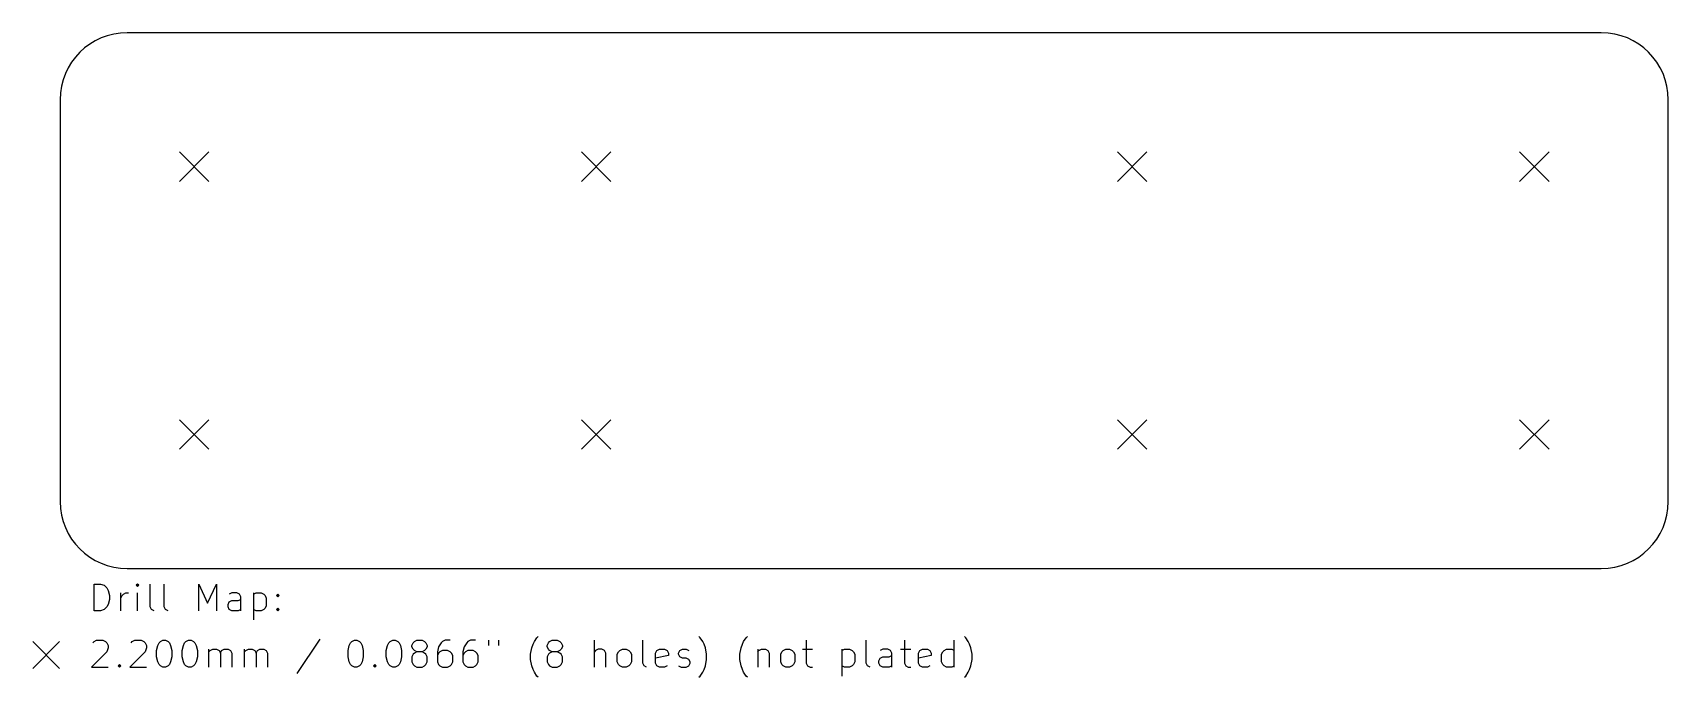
# Model space of a CAD drawing. Extents: x 83 to 205, y -103 to -55.
import ezdxf

# ---------------------------------------------------------------- set-up
doc = ezdxf.new("R2010")
doc.units = 0
doc.layers.add('BLACK', color=7, linetype='CONTINUOUS')

msp = doc.modelspace()

# ---------------------------------------------------------------- linework, layer by layer
at = {"layer": 'BLACK', "linetype": 'CONTINUOUS'}
for p, q in [((200, -55), (90, -55)), ((85, -60), (85, -90)), ((205, -90), (205, -60)), ((93.9, -63.9), (96.1, -66.1)), ((96.1, -63.9), (93.9, -66.1)), ((123.9, -63.9), (126.1, -66.1)), ((126.1, -63.9), (123.9, -66.1)), ((163.9, -63.9), (166.1, -66.1)), ((166.1, -63.9), (163.9, -66.1)), ((193.9, -63.9), (196.1, -66.1)), ((196.1, -63.9), (193.9, -66.1)), ((93.9, -83.9), (96.1, -86.1)), ((96.1, -83.9), (93.9, -86.1)), ((123.9, -83.9), (126.1, -86.1)), ((126.1, -83.9), (123.9, -86.1)), ((163.9, -83.9), (166.1, -86.1)), ((166.1, -83.9), (163.9, -86.1)), ((193.9, -83.9), (196.1, -86.1)), ((196.1, -83.9), (193.9, -86.1)), ((90, -95), (200, -95)), ((87.5262, -98.1548), (87.5262, -96.1548)), ((87.5262, -96.1548), (88.0024, -96.1548)), ((88.0024, -96.1548), (88.2881, -96.25)), ((88.2881, -96.25), (88.4786, -96.4405)), ((90.7643, -96.1548), (90.669, -96.25)), ((90.669, -96.25), (90.7643, -96.3452)), ((90.8595, -96.25), (90.7643, -96.1548)), ((90.7643, -96.1548), (90.7643, -96.3452)), ((90.7643, -96.3452), (90.8595, -96.25)), ((91.7167, -97.869), (91.7167, -96.1548)), ((92.7643, -97.869), (92.7643, -96.1548)), ((95.3357, -98.1548), (95.3357, -96.1548)), ((95.3357, -96.1548), (96.0024, -97.5833)), ((96.0024, -97.5833), (96.669, -96.1548)), ((96.669, -96.1548), (96.669, -98.1548)), ((88.4786, -96.4405), (88.5738, -96.631)), ((88.5738, -96.631), (88.669, -97.0119)), ((88.669, -97.2976), (88.5738, -97.6786)), ((88.669, -97.0119), (88.669, -97.2976)), ((89.5262, -98.1548), (89.5262, -96.8214)), ((89.5262, -97.2024), (89.6214, -97.0119)), ((89.6214, -97.0119), (89.7167, -96.9167)), ((89.7167, -96.9167), (89.9071, -96.8214)), ((89.9071, -96.8214), (90.0976, -96.8214)), ((90.7643, -98.1548), (90.7643, -96.8214)), ((97.5262, -97.6786), (97.6214, -97.4881)), ((97.8119, -96.8214), (97.6214, -96.9167)), ((97.6214, -97.4881), (97.8119, -97.3929)), ((98.1929, -96.8214), (97.8119, -96.8214)), ((97.8119, -97.3929), (98.2881, -97.3929)), ((98.3833, -96.9167), (98.1929, -96.8214)), ((98.2881, -97.3929), (98.4786, -97.2976)), ((98.4786, -97.1071), (98.3833, -96.9167)), ((98.4786, -98.1548), (98.4786, -97.1071)), ((99.431, -96.8214), (99.431, -98.8214)), ((99.431, -96.9167), (99.6214, -96.8214)), ((99.6214, -96.8214), (100.002, -96.8214)), ((100.002, -96.8214), (100.193, -96.9167)), ((100.193, -96.9167), (100.288, -97.0119)), ((100.288, -97.0119), (100.383, -97.2024)), ((100.383, -97.2024), (100.383, -97.7738)), ((101.145, -97.0119), (101.24, -96.9167)), ((101.24, -97.1071), (101.145, -97.0119)), ((101.24, -96.9167), (101.336, -97.0119)), ((101.24, -96.9167), (101.24, -97.1071)), ((101.336, -97.0119), (101.24, -97.1071)), ((88.0024, -98.1548), (87.5262, -98.1548)), ((88.2881, -98.0595), (88.0024, -98.1548)), ((88.4786, -97.869), (88.2881, -98.0595)), ((88.5738, -97.6786), (88.4786, -97.869)), ((91.8119, -98.0595), (91.7167, -97.869)), ((92.0024, -98.1548), (91.8119, -98.0595)), ((92.8595, -98.0595), (92.7643, -97.869)), ((93.05, -98.1548), (92.8595, -98.0595)), ((97.5262, -97.869), (97.5262, -97.6786)), ((97.6214, -98.0595), (97.5262, -97.869)), ((97.8119, -98.1548), (97.6214, -98.0595)), ((98.2881, -98.1548), (97.8119, -98.1548)), ((98.4786, -98.0595), (98.2881, -98.1548)), ((99.6214, -98.1548), (99.431, -98.0595)), ((100.002, -98.1548), (99.6214, -98.1548)), ((100.193, -98.0595), (100.002, -98.1548)), ((100.288, -97.9643), (100.193, -98.0595)), ((100.383, -97.7738), (100.288, -97.9643)), ((101.145, -98.0595), (101.24, -97.9643)), ((101.24, -98.1548), (101.145, -98.0595)), ((101.24, -97.9643), (101.336, -98.0595)), ((101.24, -97.9643), (101.24, -98.1548)), ((101.336, -98.0595), (101.24, -98.1548)), ((120.574, -100.164), (120.669, -100.069)), ((132.764, -100.164), (132.669, -100.069)), ((136.193, -100.164), (136.288, -100.069)), ((152.574, -100.164), (152.479, -100.069)), ((82.95, -100.45), (84.95, -102.45)), ((84.95, -100.45), (82.95, -102.45)), ((88.4786, -101.212), (87.3357, -102.355)), ((87.431, -100.545), (87.5262, -100.45)), ((87.5262, -100.45), (87.7167, -100.355)), ((87.7167, -100.355), (88.1929, -100.355)), ((88.1929, -100.355), (88.3833, -100.45)), ((88.3833, -100.45), (88.4786, -100.545)), ((88.4786, -100.545), (88.5738, -100.736)), ((88.5738, -100.926), (88.4786, -101.212)), ((88.5738, -100.736), (88.5738, -100.926)), ((91.3357, -101.212), (90.1929, -102.355)), ((90.2881, -100.545), (90.3833, -100.45)), ((90.3833, -100.45), (90.5738, -100.355)), ((90.5738, -100.355), (91.05, -100.355)), ((91.05, -100.355), (91.2405, -100.45)), ((91.2405, -100.45), (91.3357, -100.545)), ((91.3357, -100.545), (91.431, -100.736)), ((91.431, -100.926), (91.3357, -101.212)), ((91.431, -100.736), (91.431, -100.926)), ((92.1929, -101.117), (92.2881, -100.736)), ((92.1929, -101.593), (92.1929, -101.117)), ((92.2881, -100.736), (92.3833, -100.545)), ((92.3833, -100.545), (92.4786, -100.45)), ((92.4786, -100.45), (92.669, -100.355)), ((92.669, -100.355), (92.8595, -100.355)), ((92.8595, -100.355), (93.05, -100.45)), ((93.05, -100.45), (93.1452, -100.545)), ((93.1452, -100.545), (93.2405, -100.736)), ((93.2405, -100.736), (93.3357, -101.117)), ((93.3357, -101.117), (93.3357, -101.593)), ((94.0976, -101.117), (94.1929, -100.736)), ((94.0976, -101.593), (94.0976, -101.117)), ((94.1929, -100.736), (94.2881, -100.545)), ((94.2881, -100.545), (94.3833, -100.45)), ((94.3833, -100.45), (94.5738, -100.355)), ((94.5738, -100.355), (94.7643, -100.355)), ((94.7643, -100.355), (94.9548, -100.45)), ((94.9548, -100.45), (95.05, -100.545)), ((95.05, -100.545), (95.1452, -100.736)), ((95.1452, -100.736), (95.2405, -101.117)), ((95.2405, -101.117), (95.2405, -101.593)), ((96.0976, -102.355), (96.0976, -101.021)), ((96.0976, -101.212), (96.1929, -101.117)), ((96.1929, -101.117), (96.3833, -101.021)), ((96.3833, -101.021), (96.669, -101.021)), ((96.669, -101.021), (96.8595, -101.117)), ((96.8595, -101.117), (96.9548, -101.307)), ((96.9548, -101.307), (97.05, -101.117)), ((97.05, -101.117), (97.2405, -101.021)), ((97.2405, -101.021), (97.5262, -101.021)), ((97.5262, -101.021), (97.7167, -101.117)), ((97.7167, -101.117), (97.8119, -101.307)), ((98.7643, -102.355), (98.7643, -101.021)), ((98.7643, -101.212), (98.8595, -101.117)), ((98.8595, -101.117), (99.05, -101.021)), ((99.05, -101.021), (99.3357, -101.021)), ((99.3357, -101.021), (99.5262, -101.117)), ((99.5262, -101.117), (99.6214, -101.307)), ((99.6214, -101.307), (99.7167, -101.117)), ((99.7167, -101.117), (99.9071, -101.021)), ((99.9071, -101.021), (100.193, -101.021)), ((100.193, -101.021), (100.383, -101.117)), ((100.383, -101.117), (100.479, -101.307)), ((104.383, -100.26), (102.669, -102.831)), ((106.479, -101.117), (106.574, -100.736)), ((106.479, -101.593), (106.479, -101.117)), ((106.574, -100.736), (106.669, -100.545)), ((106.669, -100.545), (106.764, -100.45)), ((106.764, -100.45), (106.955, -100.355)), ((106.955, -100.355), (107.145, -100.355)), ((107.145, -100.355), (107.336, -100.45)), ((107.336, -100.45), (107.431, -100.545)), ((107.431, -100.545), (107.526, -100.736)), ((107.526, -100.736), (107.621, -101.117)), ((107.621, -101.117), (107.621, -101.593)), ((109.336, -101.117), (109.431, -100.736)), ((109.336, -101.593), (109.336, -101.117)), ((109.431, -100.736), (109.526, -100.545)), ((109.526, -100.545), (109.621, -100.45)), ((109.621, -100.45), (109.812, -100.355)), ((109.812, -100.355), (110.002, -100.355)), ((110.002, -100.355), (110.193, -100.45)), ((110.193, -100.45), (110.288, -100.545)), ((110.288, -100.545), (110.383, -100.736)), ((110.383, -100.736), (110.479, -101.117)), ((110.479, -101.117), (110.479, -101.593)), ((111.24, -100.736), (111.336, -100.545)), ((111.24, -100.831), (111.24, -100.736)), ((111.336, -101.021), (111.24, -100.831)), ((111.336, -100.545), (111.431, -100.45)), ((111.431, -101.117), (111.336, -101.021)), ((111.431, -100.45), (111.621, -100.355)), ((111.621, -101.212), (111.431, -101.117)), ((111.621, -101.212), (111.431, -101.307)), ((111.621, -100.355), (112.002, -100.355)), ((112.002, -101.212), (111.621, -101.212)), ((112.002, -100.355), (112.193, -100.45)), ((112.193, -101.117), (112.002, -101.212)), ((112.193, -101.307), (112.002, -101.212)), ((112.193, -100.45), (112.288, -100.545)), ((112.288, -101.021), (112.193, -101.117)), ((112.288, -100.545), (112.383, -100.736)), ((112.383, -100.831), (112.288, -101.021)), ((112.383, -100.736), (112.383, -100.831)), ((113.24, -100.831), (113.145, -101.212)), ((113.145, -101.212), (113.145, -101.974)), ((113.431, -100.545), (113.24, -100.831)), ((113.336, -101.212), (113.24, -101.307)), ((113.526, -101.117), (113.336, -101.212)), ((113.526, -100.45), (113.431, -100.545)), ((113.717, -100.355), (113.526, -100.45)), ((113.907, -101.117), (113.526, -101.117)), ((114.098, -100.355), (113.717, -100.355)), ((114.098, -101.212), (113.907, -101.117)), ((114.193, -101.307), (114.098, -101.212)), ((115.145, -100.831), (115.05, -101.212)), ((115.05, -101.212), (115.05, -101.974)), ((115.336, -100.545), (115.145, -100.831)), ((115.24, -101.212), (115.145, -101.307)), ((115.431, -101.117), (115.24, -101.212)), ((115.431, -100.45), (115.336, -100.545)), ((115.621, -100.355), (115.431, -100.45)), ((115.812, -101.117), (115.431, -101.117)), ((116.002, -100.355), (115.621, -100.355)), ((116.002, -101.212), (115.812, -101.117)), ((116.098, -101.307), (116.002, -101.212)), ((116.955, -100.355), (116.955, -100.736)), ((117.717, -100.355), (117.717, -100.736)), ((120.098, -101.402), (120.193, -100.926)), ((120.193, -100.926), (120.288, -100.64)), ((120.288, -100.64), (120.383, -100.45)), ((120.383, -100.45), (120.574, -100.164)), ((121.336, -100.736), (121.431, -100.545)), ((121.336, -100.831), (121.336, -100.736)), ((121.431, -101.021), (121.336, -100.831)), ((121.431, -100.545), (121.526, -100.45)), ((121.526, -101.117), (121.431, -101.021)), ((121.526, -100.45), (121.717, -100.355)), ((121.717, -101.212), (121.526, -101.117)), ((121.717, -101.212), (121.526, -101.307)), ((121.717, -100.355), (122.098, -100.355)), ((122.098, -101.212), (121.717, -101.212)), ((122.098, -100.355), (122.288, -100.45)), ((122.288, -101.117), (122.098, -101.212)), ((122.288, -101.307), (122.098, -101.212)), ((122.288, -100.45), (122.383, -100.545)), ((122.383, -101.021), (122.288, -101.117)), ((122.383, -100.545), (122.479, -100.736)), ((122.479, -100.831), (122.383, -101.021)), ((122.479, -100.736), (122.479, -100.831)), ((124.86, -102.355), (124.86, -100.355)), ((124.955, -101.117), (124.86, -101.212)), ((125.145, -101.021), (124.955, -101.117)), ((125.431, -101.021), (125.145, -101.021)), ((125.621, -101.117), (125.431, -101.021)), ((125.717, -101.307), (125.621, -101.117)), ((126.574, -101.402), (126.669, -101.212)), ((126.669, -101.212), (126.764, -101.117)), ((126.764, -101.117), (126.955, -101.021)), ((126.955, -101.021), (127.24, -101.021)), ((127.24, -101.021), (127.431, -101.117)), ((127.431, -101.117), (127.526, -101.212)), ((127.526, -101.212), (127.621, -101.402)), ((128.479, -102.069), (128.479, -100.355)), ((129.431, -101.307), (129.526, -101.117)), ((129.526, -101.117), (129.717, -101.021)), ((129.717, -101.021), (130.098, -101.021)), ((130.098, -101.021), (130.288, -101.117)), ((130.288, -101.117), (130.383, -101.307)), ((131.145, -101.307), (131.24, -101.117)), ((131.24, -101.117), (131.431, -101.021)), ((131.431, -101.021), (131.717, -101.021)), ((131.717, -101.021), (131.907, -101.117)), ((132.955, -100.45), (132.764, -100.164)), ((133.05, -100.64), (132.955, -100.45)), ((133.145, -100.926), (133.05, -100.64)), ((133.24, -101.402), (133.145, -100.926)), ((135.717, -101.402), (135.812, -100.926)), ((135.812, -100.926), (135.907, -100.64)), ((135.907, -100.64), (136.002, -100.45)), ((136.002, -100.45), (136.193, -100.164)), ((137.05, -101.021), (137.05, -102.355)), ((137.05, -101.212), (137.145, -101.117)), ((137.145, -101.117), (137.336, -101.021)), ((137.336, -101.021), (137.621, -101.021)), ((137.621, -101.021), (137.812, -101.117)), ((137.812, -101.117), (137.907, -101.307)), ((138.764, -101.402), (138.86, -101.212)), ((138.86, -101.212), (138.955, -101.117)), ((138.955, -101.117), (139.145, -101.021)), ((139.145, -101.021), (139.431, -101.021)), ((139.431, -101.021), (139.621, -101.117)), ((139.621, -101.117), (139.717, -101.212)), ((139.717, -101.212), (139.812, -101.402)), ((140.383, -101.021), (141.145, -101.021)), ((140.669, -100.355), (140.669, -102.069)), ((143.336, -101.021), (143.336, -103.021)), ((143.336, -101.117), (143.526, -101.021)), ((143.526, -101.021), (143.907, -101.021)), ((143.907, -101.021), (144.098, -101.117)), ((144.098, -101.117), (144.193, -101.212)), ((144.193, -101.212), (144.288, -101.402)), ((145.145, -102.069), (145.145, -100.355)), ((146.383, -101.021), (146.193, -101.117)), ((146.764, -101.021), (146.383, -101.021)), ((146.955, -101.117), (146.764, -101.021)), ((147.05, -101.307), (146.955, -101.117)), ((147.717, -101.021), (148.479, -101.021)), ((148.002, -100.355), (148.002, -102.069)), ((149.05, -101.307), (149.145, -101.117)), ((149.145, -101.117), (149.336, -101.021)), ((149.336, -101.021), (149.717, -101.021)), ((149.717, -101.021), (149.907, -101.117)), ((149.907, -101.117), (150.002, -101.307)), ((150.764, -101.402), (150.86, -101.212)), ((150.86, -101.212), (150.955, -101.117)), ((150.955, -101.117), (151.145, -101.021)), ((151.145, -101.021), (151.526, -101.021)), ((151.526, -101.021), (151.717, -101.117)), ((151.717, -102.355), (151.717, -100.355)), ((152.764, -100.45), (152.574, -100.164)), ((152.86, -100.64), (152.764, -100.45)), ((152.955, -100.926), (152.86, -100.64)), ((153.05, -101.402), (152.955, -100.926)), ((87.3357, -102.355), (88.5738, -102.355)), ((89.3357, -102.26), (89.431, -102.164)), ((89.431, -102.355), (89.3357, -102.26)), ((89.431, -102.164), (89.5262, -102.26)), ((89.431, -102.164), (89.431, -102.355)), ((89.5262, -102.26), (89.431, -102.355)), ((90.1929, -102.355), (91.431, -102.355)), ((92.2881, -101.974), (92.1929, -101.593)), ((92.3833, -102.164), (92.2881, -101.974)), ((92.4786, -102.26), (92.3833, -102.164)), ((92.669, -102.355), (92.4786, -102.26)), ((92.8595, -102.355), (92.669, -102.355)), ((93.05, -102.26), (92.8595, -102.355)), ((93.1452, -102.164), (93.05, -102.26)), ((93.2405, -101.974), (93.1452, -102.164)), ((93.3357, -101.593), (93.2405, -101.974)), ((94.1929, -101.974), (94.0976, -101.593)), ((94.2881, -102.164), (94.1929, -101.974)), ((94.3833, -102.26), (94.2881, -102.164)), ((94.5738, -102.355), (94.3833, -102.26)), ((94.7643, -102.355), (94.5738, -102.355)), ((94.9548, -102.26), (94.7643, -102.355)), ((95.05, -102.164), (94.9548, -102.26)), ((95.1452, -101.974), (95.05, -102.164)), ((95.2405, -101.593), (95.1452, -101.974)), ((96.9548, -101.307), (96.9548, -102.355)), ((97.8119, -101.307), (97.8119, -102.355)), ((99.6214, -101.307), (99.6214, -102.355)), ((100.479, -101.307), (100.479, -102.355)), ((106.574, -101.974), (106.479, -101.593)), ((106.669, -102.164), (106.574, -101.974)), ((106.764, -102.26), (106.669, -102.164)), ((106.955, -102.355), (106.764, -102.26)), ((107.145, -102.355), (106.955, -102.355)), ((107.336, -102.26), (107.145, -102.355)), ((107.431, -102.164), (107.336, -102.26)), ((107.526, -101.974), (107.431, -102.164)), ((107.621, -101.593), (107.526, -101.974)), ((108.383, -102.26), (108.479, -102.164)), ((108.479, -102.355), (108.383, -102.26)), ((108.479, -102.164), (108.574, -102.26)), ((108.479, -102.164), (108.479, -102.355)), ((108.574, -102.26), (108.479, -102.355)), ((109.431, -101.974), (109.336, -101.593)), ((109.526, -102.164), (109.431, -101.974)), ((109.621, -102.26), (109.526, -102.164)), ((109.812, -102.355), (109.621, -102.26)), ((110.002, -102.355), (109.812, -102.355)), ((110.193, -102.26), (110.002, -102.355)), ((110.288, -102.164), (110.193, -102.26)), ((110.383, -101.974), (110.288, -102.164)), ((110.479, -101.593), (110.383, -101.974)), ((111.336, -101.402), (111.24, -101.593)), ((111.24, -101.593), (111.24, -101.974)), ((111.24, -101.974), (111.336, -102.164)), ((111.431, -101.307), (111.336, -101.402)), ((111.336, -102.164), (111.431, -102.26)), ((111.431, -102.26), (111.621, -102.355)), ((111.621, -102.355), (112.002, -102.355)), ((112.002, -102.355), (112.193, -102.26)), ((112.288, -101.402), (112.193, -101.307)), ((112.193, -102.26), (112.288, -102.164)), ((112.383, -101.593), (112.288, -101.402)), ((112.288, -102.164), (112.383, -101.974)), ((112.383, -101.974), (112.383, -101.593)), ((113.24, -101.307), (113.145, -101.498)), ((113.145, -101.974), (113.24, -102.164)), ((113.24, -102.164), (113.336, -102.26)), ((113.336, -102.26), (113.526, -102.355)), ((113.526, -102.355), (113.907, -102.355)), ((113.907, -102.355), (114.098, -102.26)), ((114.098, -102.26), (114.193, -102.164)), ((114.288, -101.498), (114.193, -101.307)), ((114.193, -102.164), (114.288, -101.974)), ((114.288, -101.974), (114.288, -101.498)), ((115.145, -101.307), (115.05, -101.498)), ((115.05, -101.974), (115.145, -102.164)), ((115.145, -102.164), (115.24, -102.26)), ((115.24, -102.26), (115.431, -102.355)), ((115.431, -102.355), (115.812, -102.355)), ((115.812, -102.355), (116.002, -102.26)), ((116.002, -102.26), (116.098, -102.164)), ((116.193, -101.498), (116.098, -101.307)), ((116.098, -102.164), (116.193, -101.974)), ((116.193, -101.974), (116.193, -101.498)), ((120.098, -101.783), (120.098, -101.402)), ((120.193, -102.26), (120.098, -101.783)), ((120.288, -102.545), (120.193, -102.26)), ((121.431, -101.402), (121.336, -101.593)), ((121.336, -101.593), (121.336, -101.974)), ((121.336, -101.974), (121.431, -102.164)), ((121.526, -101.307), (121.431, -101.402)), ((121.431, -102.164), (121.526, -102.26)), ((121.526, -102.26), (121.717, -102.355)), ((121.717, -102.355), (122.098, -102.355)), ((122.098, -102.355), (122.288, -102.26)), ((122.383, -101.402), (122.288, -101.307)), ((122.288, -102.26), (122.383, -102.164)), ((122.479, -101.593), (122.383, -101.402)), ((122.383, -102.164), (122.479, -101.974)), ((122.479, -101.974), (122.479, -101.593)), ((125.717, -102.355), (125.717, -101.307)), ((126.574, -101.974), (126.574, -101.402)), ((126.669, -102.164), (126.574, -101.974)), ((126.764, -102.26), (126.669, -102.164)), ((126.955, -102.355), (126.764, -102.26)), ((127.24, -102.355), (126.955, -102.355)), ((127.431, -102.26), (127.24, -102.355)), ((127.526, -102.164), (127.431, -102.26)), ((127.621, -101.974), (127.526, -102.164)), ((127.621, -101.402), (127.621, -101.974)), ((128.574, -102.26), (128.479, -102.069)), ((128.764, -102.355), (128.574, -102.26)), ((129.431, -102.069), (129.431, -101.307)), ((130.383, -101.498), (129.431, -101.688)), ((129.526, -102.26), (129.431, -102.069)), ((129.717, -102.355), (129.526, -102.26)), ((130.098, -102.355), (129.717, -102.355)), ((130.288, -102.26), (130.098, -102.355)), ((130.383, -101.307), (130.383, -101.498)), ((131.145, -101.402), (131.145, -101.307)), ((131.24, -101.593), (131.145, -101.402)), ((131.145, -102.26), (131.336, -102.355)), ((131.431, -101.688), (131.24, -101.593)), ((131.336, -102.355), (131.717, -102.355)), ((131.717, -101.688), (131.431, -101.688)), ((131.907, -101.783), (131.717, -101.688)), ((131.717, -102.355), (131.907, -102.26)), ((132.002, -101.974), (131.907, -101.783)), ((131.907, -102.26), (132.002, -102.069)), ((132.002, -102.069), (132.002, -101.974)), ((133.05, -102.545), (133.145, -102.26)), ((133.145, -102.26), (133.24, -101.783)), ((133.24, -101.783), (133.24, -101.402)), ((135.717, -101.783), (135.717, -101.402)), ((135.812, -102.26), (135.717, -101.783)), ((135.907, -102.545), (135.812, -102.26)), ((137.907, -101.307), (137.907, -102.355)), ((138.764, -101.974), (138.764, -101.402)), ((138.86, -102.164), (138.764, -101.974)), ((138.955, -102.26), (138.86, -102.164)), ((139.145, -102.355), (138.955, -102.26)), ((139.431, -102.355), (139.145, -102.355)), ((139.621, -102.26), (139.431, -102.355)), ((139.717, -102.164), (139.621, -102.26)), ((139.812, -101.974), (139.717, -102.164)), ((139.812, -101.402), (139.812, -101.974)), ((140.669, -102.069), (140.764, -102.26)), ((140.764, -102.26), (140.955, -102.355)), ((140.955, -102.355), (141.145, -102.355)), ((143.526, -102.355), (143.336, -102.26)), ((143.907, -102.355), (143.526, -102.355)), ((144.098, -102.26), (143.907, -102.355)), ((144.193, -102.164), (144.098, -102.26)), ((144.288, -101.974), (144.193, -102.164)), ((144.288, -101.402), (144.288, -101.974)), ((145.24, -102.26), (145.145, -102.069)), ((145.431, -102.355), (145.24, -102.26)), ((146.098, -101.879), (146.193, -101.688)), ((146.098, -102.069), (146.098, -101.879)), ((146.193, -102.26), (146.098, -102.069)), ((146.193, -101.688), (146.383, -101.593)), ((146.383, -102.355), (146.193, -102.26)), ((146.383, -101.593), (146.86, -101.593)), ((146.86, -102.355), (146.383, -102.355)), ((146.86, -101.593), (147.05, -101.498)), ((147.05, -102.26), (146.86, -102.355)), ((147.05, -102.355), (147.05, -101.307)), ((148.002, -102.069), (148.098, -102.26)), ((148.098, -102.26), (148.288, -102.355)), ((148.288, -102.355), (148.479, -102.355)), ((149.05, -102.069), (149.05, -101.307)), ((150.002, -101.498), (149.05, -101.688)), ((149.145, -102.26), (149.05, -102.069)), ((149.336, -102.355), (149.145, -102.26)), ((149.717, -102.355), (149.336, -102.355)), ((149.907, -102.26), (149.717, -102.355)), ((150.002, -101.307), (150.002, -101.498)), ((150.764, -101.974), (150.764, -101.402)), ((150.86, -102.164), (150.764, -101.974)), ((150.955, -102.26), (150.86, -102.164)), ((151.145, -102.355), (150.955, -102.26)), ((151.526, -102.355), (151.145, -102.355)), ((151.717, -102.26), (151.526, -102.355)), ((152.86, -102.545), (152.955, -102.26)), ((152.955, -102.26), (153.05, -101.783)), ((153.05, -101.783), (153.05, -101.402)), ((120.383, -102.736), (120.288, -102.545)), ((120.574, -103.021), (120.383, -102.736)), ((120.669, -103.117), (120.574, -103.021)), ((132.669, -103.117), (132.764, -103.021)), ((132.764, -103.021), (132.955, -102.736)), ((132.955, -102.736), (133.05, -102.545)), ((136.002, -102.736), (135.907, -102.545)), ((136.193, -103.021), (136.002, -102.736)), ((136.288, -103.117), (136.193, -103.021)), ((152.479, -103.117), (152.574, -103.021)), ((152.574, -103.021), (152.764, -102.736)), ((152.764, -102.736), (152.86, -102.545))]:
    msp.add_line(p, q, dxfattribs=at)
at = {"layer": 'BLACK'}
for centre, start, end in [((90, -60), 90, 180), ((200, -60), 0, 90), ((90, -90), -180, -90), ((200, -90), -90, 0)]:
    msp.add_arc(centre, 5, start, end, dxfattribs=at)

doc.saveas('drawing.dxf')
